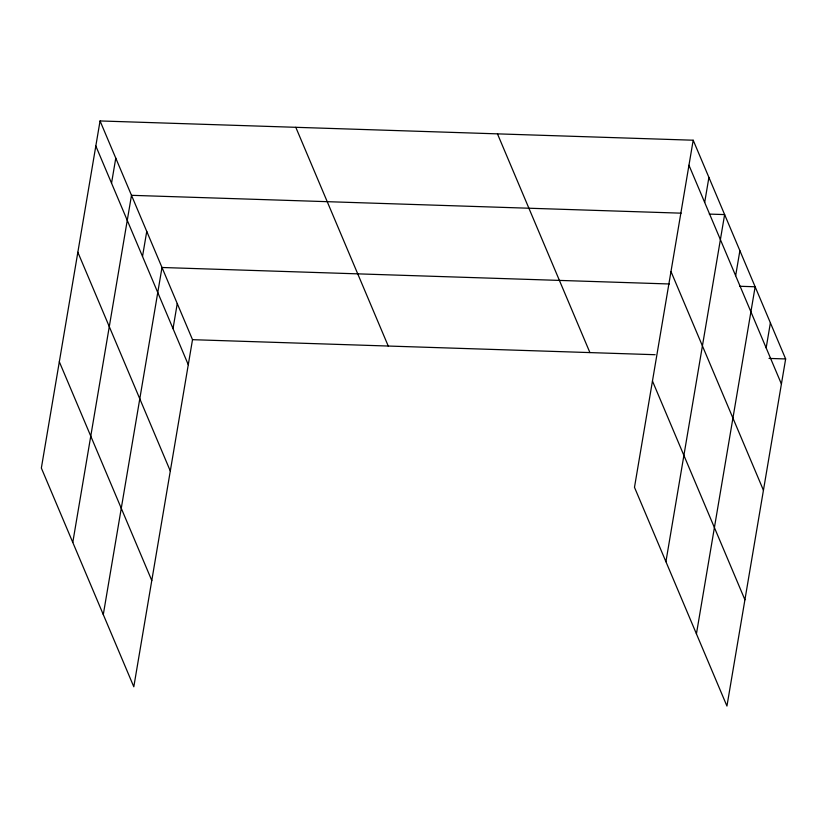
<?xml version="1.0" encoding="UTF-8"?>
<svg xmlns="http://www.w3.org/2000/svg" width="827" height="827" viewBox="0 0 827 827"><rect width="100%" height="100%" fill="white"/><g stroke="black" fill="none" stroke-linecap="round" stroke-linejoin="round"><path stroke-width="1.24" d="M100.057 120.949L41.35 468.051L133.809 686.782L192.515 339.68L100.057 120.949L693.191 140.218L785.65 358.949L726.943 706.051L634.485 487.32L693.191 140.218M111.542 183.17L115.78 158.133M72.786 542.419L131.493 195.317L681.138 213.17M142.513 256.442L146.751 231.405M103.292 614.595L161.999 267.493L669.425 283.981M173.019 328.629L177.257 303.592M704.676 202.439L708.915 177.402M665.921 561.688L724.628 214.586L709.277 214.09M735.648 275.722L739.886 250.674M696.427 633.875L755.144 286.773L739.793 286.266M766.164 347.898L770.392 322.861M192.515 339.68L655.16 354.711M769.017 358.411L785.65 358.949M688.963 165.255L781.412 383.986M670.986 271.535L763.435 490.266M652.462 381.04L744.92 599.771M497.461 133.86L589.92 352.591M295.797 127.306L388.245 346.037M95.818 145.986L188.277 364.717M77.852 252.266L170.3 470.997M59.327 361.771L151.786 580.502"/></g></svg>
